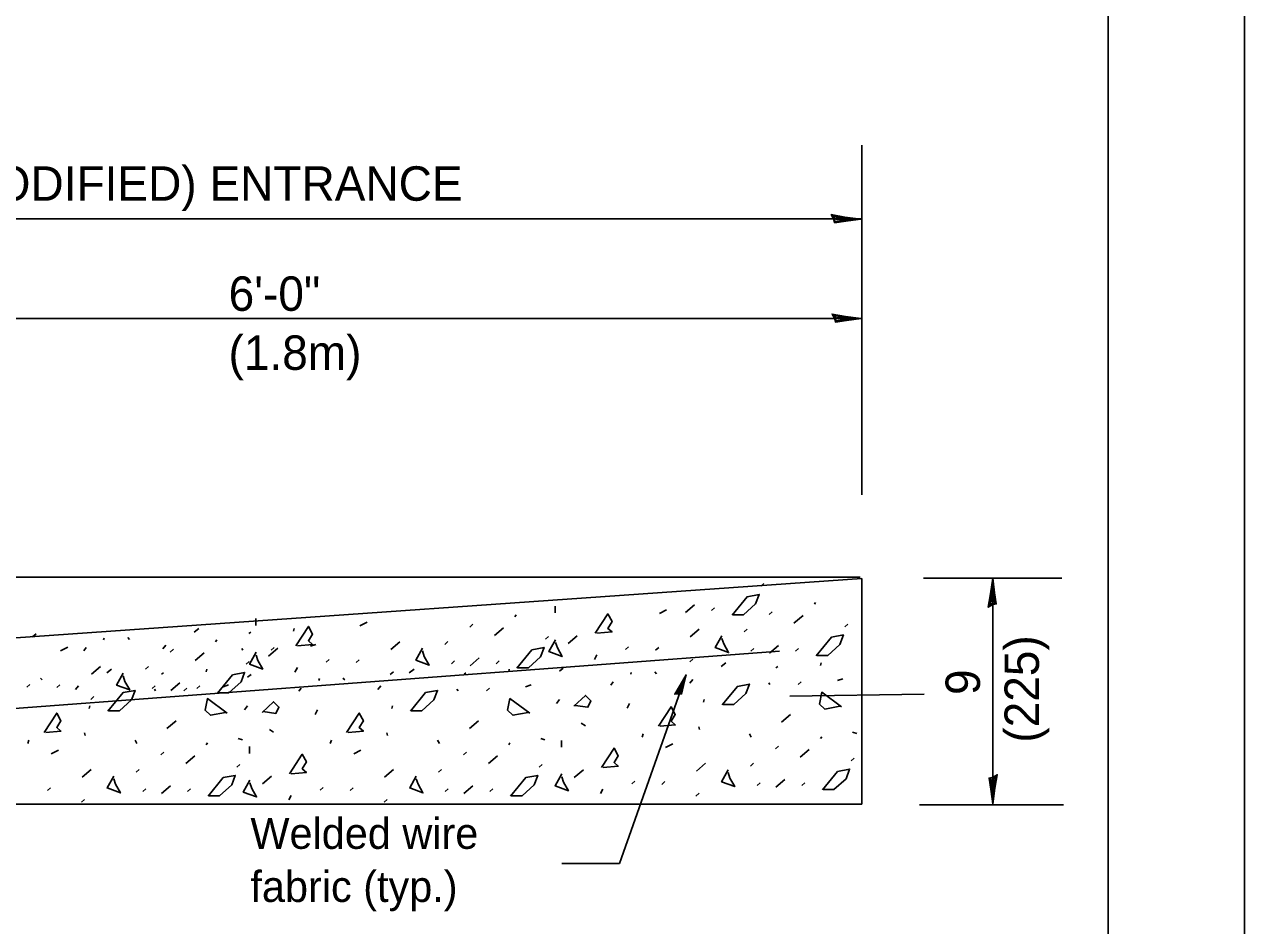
# Model space of a CAD drawing. Extents: x 112682 to 126021, y 61994 to 72129.
# Drawn here: x 114159 to 114382.3, y 69563.8 to 69728.8 of the extents above; entities that cross this region are included whole.
import ezdxf

# ---------------------------------------------------------------- set-up
doc = ezdxf.new("R2010")
doc.units = 0
for name, color, linetype in [('Default', 7, 'Continuous'), ('Sheets_50 Reference Boundary', 7, 'Continuous'), ('Sheets_General Details', 7, 'Continuous'), ('Sheets_Printer Plotting Border', 7, 'Continuous')]:
    doc.layers.add(name, color=color, linetype=linetype)

msp = doc.modelspace()

# ---------------------------------------------------------------- linework, layer by layer
at = {"layer": 'Default'}
for points in [[(114307.06, 69693.19), (114307.23, 69692.45), (114309.32, 69692.76), (114312.02, 69693.11), (114309.14, 69693.51), (114306.62, 69693.95), (114307.06, 69693.19), (114307.28, 69692.7), (114310.21, 69693.12), (114307.01, 69693.68), (114307.48, 69693.05), (114308.82, 69693.14), (114307.53, 69693.33)], [(114307.23, 69674.99), (114307.39, 69674.26), (114309.45, 69674.58), (114312.11, 69674.92), (114309.27, 69675.31), (114306.79, 69675.75), (114307.23, 69674.99), (114307.45, 69674.51), (114310.32, 69674.93), (114307.18, 69675.48), (114307.64, 69674.86), (114308.96, 69674.94), (114307.69, 69675.13)], [(114336.11, 69622.51), (114336.84, 69622.67), (114336.53, 69624.73), (114336.18, 69627.39), (114335.8, 69624.55), (114335.36, 69622.07), (114336.11, 69622.51), (114336.59, 69622.73), (114336.18, 69625.6), (114335.63, 69622.46), (114336.25, 69622.92), (114336.16, 69624.24), (114335.97, 69622.97)], [(114278.66, 69606.24), (114279.22, 69606.16), (114279.56, 69607.71), (114280.05, 69609.69), (114278.99, 69607.79), (114278, 69606.14), (114278.66, 69606.24), (114279.06, 69606.27), (114279.55, 69608.43), (114278.3, 69606.34), (114278.87, 69606.5), (114279.17, 69607.46), (114278.68, 69606.61)], [(114336.26, 69590.97), (114335.53, 69590.8), (114335.84, 69588.74), (114336.18, 69586.09), (114336.57, 69588.92), (114337.01, 69591.4), (114336.26, 69590.97), (114335.77, 69590.75), (114336.19, 69587.87), (114336.74, 69591.02), (114336.12, 69590.55), (114336.2, 69589.23), (114336.4, 69590.5)]]:
    msp.add_lwpolyline(points, dxfattribs=at)
at = {"layer": 'Sheets_50 Reference Boundary'}
msp.add_lwpolyline([(112782.29, 70135.57), (114357.29, 70135.57), (114357.29, 69135.57), (112782.29, 69135.57)], close=True, dxfattribs=at)
at = {"layer": 'Sheets_General Details'}
for p, q in [((114382.29, 69060.57), (114382.29, 70160.57)), ((114312.26, 69642.67), (114312.26, 69706.66)), ((113965.9, 69693.2), (114312.26, 69693.2)), ((114045.03, 69674.92), (114312.26, 69674.92)), ((114311.92, 69627.55), (114099.73, 69627.55)), ((114097.62, 69612.28), (114312.23, 69627.35)), ((114293.72, 69625.92), (114294.28, 69626.41)), ((114312.23, 69627.35), (114312.23, 69586)), ((114348.82, 69627.39), (114323.51, 69627.39)), ((114336.18, 69627.39), (114336.18, 69585.9)), ((114256.09, 69621.03), (114256.09, 69622.27)), ((114275.17, 69620.94), (114276.5, 69621.6)), ((114279.93, 69621.08), (114281.58, 69622.49)), ((114284.69, 69621.44), (114285.24, 69621.94)), ((114295.26, 69620.72), (114295.81, 69621.22)), ((114303.54, 69622.6), (114303.76, 69622.93)), ((114201.29, 69618.74), (114201.29, 69619.98)), ((114220.37, 69618.66), (114221.7, 69619.32)), ((114240.46, 69618.44), (114241.01, 69618.94)), ((114248.74, 69620.32), (114248.96, 69620.65)), ((114299.81, 69619.16), (114301.47, 69620.56)), ((114309.14, 69618.49), (114309.69, 69618.99)), ((114160.43, 69616.67), (114161.09, 69617.17)), ((114173.45, 69616.09), (114173.56, 69616.43)), ((114178.19, 69616.18), (114177.86, 69616.51)), ((114190, 69617.5), (114190.88, 69618.17)), ((114200.04, 69617.26), (114200.37, 69617.5)), ((114208.21, 69617.67), (114208.32, 69618.17)), ((114245.01, 69616.87), (114246.67, 69618.28)), ((114254.34, 69616.2), (114254.89, 69616.7)), ((114258.46, 69615.43), (114260.12, 69616.84)), ((114280.81, 69616.64), (114282.47, 69618.05)), ((114290.7, 69617.56), (114291.25, 69618.05)), ((114165.58, 69614.09), (114166.9, 69614.75)), ((114169.81, 69614.11), (114170.25, 69614.68)), ((114184.26, 69614.43), (114184.81, 69615.1)), ((114185.66, 69613.87), (114186.22, 69614.37)), ((114193.94, 69615.75), (114194.16, 69616.08)), ((114198.94, 69614.19), (114198.72, 69614.52)), ((114203.66, 69613.14), (114205.32, 69614.55)), ((114204.12, 69614.19), (114204.68, 69614.68)), ((114211.3, 69614.93), (114212.29, 69615.26)), ((114226.01, 69614.36), (114227.67, 69615.76)), ((114235.9, 69615.27), (114236.45, 69615.77)), ((114269, 69614.3), (114269.55, 69614.79)), ((114274.49, 69614.2), (114275.05, 69614.7)), ((114291.91, 69614.02), (114292.46, 69614.51)), ((114295.34, 69613.66), (114297, 69615.07)), ((114300.1, 69614.02), (114300.66, 69614.51)), ((114101.79, 69599.39), (114297.15, 69614.05)), ((114190.21, 69612.3), (114191.87, 69613.71)), ((114199.54, 69611.63), (114200.09, 69612.13)), ((114214.2, 69612.01), (114214.75, 69612.51)), ((114219.69, 69611.92), (114220.25, 69612.42)), ((114237.11, 69611.73), (114237.66, 69612.23)), ((114240.54, 69611.37), (114242.2, 69612.78)), ((114245.3, 69611.73), (114245.86, 69612.23)), ((114263.27, 69612.5), (114263.71, 69613.33)), ((114280.73, 69612.06), (114281.29, 69612.56)), ((114286.47, 69611.22), (114287.35, 69611.88)), ((114304.68, 69611.39), (114304.79, 69611.88)), ((114171.21, 69609.79), (114172.87, 69611.19)), ((114174.02, 69610.08), (114174.9, 69610.74)), ((114181.1, 69610.7), (114181.65, 69611.2)), ((114184.06, 69609.83), (114184.39, 69610.08)), ((114192.23, 69610.24), (114192.34, 69610.74)), ((114199.81, 69609.25), (114200.48, 69609.75)), ((114208.47, 69610.21), (114208.91, 69611.04)), ((114225.93, 69609.77), (114226.49, 69610.27)), ((114229.39, 69610.08), (114230.27, 69610.74)), ((114239.43, 69609.83), (114239.76, 69610.08)), ((114247.6, 69610.24), (114247.71, 69610.74)), ((114256.9, 69610.39), (114257.56, 69610.89)), ((114267.86, 69575.17), (114280.05, 69609.69)), ((114269.92, 69609.81), (114270.03, 69610.14)), ((114274.66, 69609.89), (114274.33, 69610.23)), ((114296.51, 69610.97), (114296.84, 69611.22)), ((114159.4, 69607.44), (114159.95, 69607.94)), ((114162.21, 69608.75), (114161.88, 69609.09)), ((114164.9, 69607.35), (114165.45, 69607.85)), ((114168.28, 69607.01), (114168.83, 69607.67)), ((114182.31, 69607.16), (114182.86, 69607.66)), ((114185.74, 69606.8), (114187.4, 69608.21)), ((114190.51, 69607.16), (114191.06, 69607.66)), ((114195.32, 69607.51), (114196.31, 69607.84)), ((114212.83, 69608.67), (114212.95, 69609)), ((114217.58, 69608.75), (114217.25, 69609.09)), ((114223.65, 69607.01), (114224.2, 69607.67)), ((114250.69, 69607.51), (114251.68, 69607.84)), ((114266.28, 69607.82), (114266.72, 69608.4)), ((114280.73, 69608.15), (114281.28, 69608.82)), ((114295.41, 69607.91), (114295.19, 69608.24)), ((114300.59, 69607.91), (114301.15, 69608.4)), ((114307.77, 69608.65), (114308.76, 69608.98)), ((114171.13, 69605.2), (114171.69, 69605.7)), ((114182.96, 69606.76), (114182.74, 69607.09)), ((114188.14, 69606.76), (114188.7, 69607.26)), ((114209.19, 69606.68), (114209.63, 69607.26)), ((114238.33, 69606.76), (114238.11, 69607.09)), ((114243.51, 69606.76), (114244.07, 69607.26)), ((114256.34, 69604.42), (114256.9, 69605.17)), ((114283.27, 69604.67), (114283.38, 69605.17)), ((114323.63, 69606.14), (114299.06, 69605.77)), ((114170.82, 69603.53), (114170.93, 69604.03)), ((114199.26, 69603.28), (114199.81, 69604.03)), ((114212.17, 69602.45), (114212.62, 69603.28)), ((114226.19, 69603.53), (114226.3, 69604.03)), ((114269.25, 69603.59), (114269.7, 69604.42)), ((114185.05, 69599.88), (114186.71, 69601.29)), ((114240.42, 69599.88), (114242.08, 69601.29)), ((114261.65, 69600.36), (114260.87, 69600.86)), ((114297.51, 69601.02), (114299.16, 69602.43)), ((114169.94, 69599.05), (114170.05, 69598.56)), ((114204.56, 69599.22), (114203.79, 69599.71)), ((114225.31, 69599.05), (114225.42, 69598.56)), ((114272.01, 69598.29), (114272.23, 69598.87)), ((114282.39, 69600.19), (114282.5, 69599.7)), ((114291.99, 69598.29), (114291.66, 69598.87)), ((114311.3, 69598.95), (114310.53, 69599.2)), ((114159.56, 69597.15), (114159.78, 69597.73)), ((114179.54, 69597.15), (114179.2, 69597.73)), ((114192.23, 69596.9), (114192.45, 69597.23)), ((114198.85, 69597.81), (114198.08, 69598.06)), ((114200.15, 69595.32), (114200.15, 69596.56)), ((114214.93, 69597.15), (114215.15, 69597.73)), ((114234.91, 69597.15), (114234.57, 69597.73)), ((114247.6, 69596.9), (114247.82, 69597.23)), ((114254.22, 69597.81), (114253.45, 69598.06)), ((114257.23, 69596.46), (114257.23, 69597.7)), ((114276.32, 69596.38), (114277.64, 69597.04)), ((114296.4, 69596.16), (114296.96, 69596.66)), ((114304.68, 69598.04), (114304.9, 69598.37)), ((114163.86, 69595.24), (114165.19, 69595.9)), ((114183.95, 69595.02), (114184.5, 69595.52)), ((114188.5, 69593.45), (114190.16, 69594.86)), ((114219.23, 69595.24), (114220.56, 69595.9)), ((114239.32, 69595.02), (114239.87, 69595.52)), ((114243.87, 69593.45), (114245.53, 69594.86)), ((114300.95, 69594.59), (114302.61, 69596)), ((114310.28, 69593.93), (114310.83, 69594.42)), ((114169.5, 69590.94), (114171.16, 69592.35)), ((114179.39, 69591.85), (114179.94, 69592.35)), ((114197.83, 69592.79), (114198.38, 69593.28)), ((114224.87, 69590.94), (114226.53, 69592.35)), ((114234.76, 69591.85), (114235.31, 69592.35)), ((114253.2, 69592.79), (114253.75, 69593.28)), ((114259.6, 69590.87), (114261.26, 69592.28)), ((114281.95, 69592.08), (114283.61, 69593.49)), ((114291.84, 69593), (114292.39, 69593.49)), ((114202.52, 69589.73), (114204.18, 69591.14)), ((114270.14, 69589.73), (114270.69, 69590.23)), ((114275.64, 69589.64), (114276.19, 69590.14)), ((114293.05, 69589.46), (114293.6, 69589.95)), ((114296.48, 69589.1), (114298.14, 69590.51)), ((114301.25, 69589.46), (114301.8, 69589.95)), ((114163.18, 69588.5), (114163.74, 69589)), ((114180.6, 69588.31), (114181.15, 69588.81)), ((114184.03, 69587.95), (114185.69, 69589.36)), ((114188.79, 69588.31), (114189.35, 69588.81)), ((114207.33, 69586.8), (114207.77, 69587.62)), ((114213.06, 69588.59), (114213.61, 69589.09)), ((114218.55, 69588.5), (114219.11, 69589)), ((114235.97, 69588.31), (114236.52, 69588.81)), ((114239.4, 69587.95), (114241.06, 69589.36)), ((114244.16, 69588.31), (114244.72, 69588.81)), ((114264.41, 69587.94), (114264.85, 69588.77)), ((114281.87, 69587.5), (114282.43, 69588)), ((113966.3, 69586), (114312.23, 69586)), ((114169.42, 69586.36), (114169.98, 69586.85)), ((114224.79, 69586.36), (114225.35, 69586.85)), ((114349.13, 69585.9), (114322.78, 69585.9)), ((114257.34, 69575.17), (114267.86, 69575.17))]:
    msp.add_line(p, q, dxfattribs=at)
msp.add_lwpolyline([(112782.29, 70135.57), (114357.29, 70135.57), (114357.29, 69085.57), (112782.29, 69085.57)], close=True, dxfattribs=at)
for points in [[(114288.48, 69620.6), (114291.24, 69624), (114293.45, 69624.41), (114292.79, 69622.67), (114290.58, 69620.68), (114288.59, 69620.68)], [(114263.42, 69617.29), (114265.74, 69620.85), (114266.51, 69619.45), (114265.74, 69618.2), (114266.51, 69617.54), (114263.75, 69617.29)], [(114208.62, 69615.01), (114210.94, 69618.57), (114211.71, 69617.16), (114210.94, 69615.92), (114211.71, 69615.25), (114208.95, 69615.01)], [(114286.62, 69616.85), (114285.41, 69614.69), (114287.84, 69613.78), (114286.95, 69615.35), (114286.62, 69616.35)], [(114303.89, 69613.17), (114306.66, 69616.57), (114308.86, 69616.99), (114308.2, 69615.25), (114305.99, 69613.26), (114304.01, 69613.26)], [(114231.83, 69614.56), (114230.61, 69612.4), (114233.04, 69611.49), (114232.15, 69613.07), (114231.83, 69614.06)], [(114249.1, 69610.89), (114251.86, 69614.29), (114254.06, 69614.7), (114253.4, 69612.96), (114251.19, 69610.97), (114249.21, 69610.97)], [(114256.17, 69616.1), (114254.96, 69613.94), (114257.38, 69613.03), (114256.5, 69614.61), (114256.17, 69615.6)], [(114201.37, 69613.82), (114200.16, 69611.66), (114202.58, 69610.75), (114201.7, 69612.32), (114201.37, 69613.32)], [(114177.03, 69609.99), (114175.81, 69607.83), (114178.24, 69606.92), (114177.36, 69608.5), (114177.03, 69609.49)], [(114194.3, 69606.32), (114197.06, 69609.72), (114199.26, 69610.13), (114198.6, 69608.39), (114196.39, 69606.4), (114194.41, 69606.4)], [(114286.69, 69604.17), (114289.45, 69607.57), (114291.66, 69607.99), (114290.99, 69606.25), (114288.79, 69604.26), (114286.8, 69604.26)], [(114174.24, 69603.03), (114177, 69606.43), (114179.2, 69606.85), (114178.54, 69605.1), (114176.34, 69603.12), (114174.35, 69603.12)], [(114196.09, 69602.7), (114192.45, 69605.35), (114192.01, 69603.2), (114193, 69602.29), (114195.76, 69602.79)], [(114229.61, 69603.03), (114232.37, 69606.43), (114234.57, 69606.85), (114233.91, 69605.1), (114231.71, 69603.12), (114229.72, 69603.12)], [(114251.46, 69602.7), (114247.82, 69605.35), (114247.38, 69603.2), (114248.37, 69602.29), (114251.13, 69602.79)], [(114259.54, 69603.93), (114261.65, 69605.91), (114262.64, 69604.92), (114262.08, 69603.76), (114259.77, 69604.09)], [(114308.54, 69603.84), (114304.9, 69606.49), (114304.46, 69604.34), (114305.45, 69603.43), (114308.21, 69603.93)], [(114202.46, 69602.79), (114204.56, 69604.77), (114205.55, 69603.78), (114205, 69602.62), (114202.68, 69602.95)], [(114274.99, 69600.28), (114277.31, 69603.84), (114278.08, 69602.43), (114277.31, 69601.19), (114278.08, 69600.53), (114275.33, 69600.28)], [(114162.54, 69599.13), (114164.86, 69602.7), (114165.63, 69601.29), (114164.86, 69600.05), (114165.63, 69599.38), (114162.87, 69599.13)], [(114217.91, 69599.13), (114220.23, 69602.7), (114221, 69601.29), (114220.23, 69600.05), (114221, 69599.38), (114218.24, 69599.13)], [(114264.56, 69592.73), (114266.88, 69596.29), (114267.65, 69594.89), (114266.88, 69593.64), (114267.65, 69592.98), (114264.9, 69592.73)], [(114207.48, 69591.59), (114209.8, 69595.15), (114210.57, 69593.74), (114209.8, 69592.5), (114210.57, 69591.84), (114207.81, 69591.59)], [(114287.77, 69592.28), (114286.55, 69590.13), (114288.98, 69589.22), (114288.1, 69590.79), (114287.77, 69591.79)], [(114305.04, 69588.61), (114307.8, 69592.01), (114310, 69592.43), (114309.34, 69590.68), (114307.13, 69588.7), (114305.15, 69588.7)], [(114175.31, 69591.14), (114174.1, 69588.99), (114176.53, 69588.07), (114175.64, 69589.65), (114175.31, 69590.65)], [(114192.58, 69587.47), (114195.35, 69590.87), (114197.55, 69591.28), (114196.89, 69589.54), (114194.68, 69587.55), (114192.7, 69587.55)], [(114200.23, 69590.4), (114199.02, 69588.24), (114201.44, 69587.33), (114200.56, 69588.91), (114200.23, 69589.9)], [(114230.68, 69591.14), (114229.47, 69588.99), (114231.9, 69588.07), (114231.01, 69589.65), (114230.68, 69590.65)], [(114247.95, 69587.47), (114250.72, 69590.87), (114252.92, 69591.28), (114252.26, 69589.54), (114250.05, 69587.55), (114248.07, 69587.55)], [(114257.31, 69591.54), (114256.1, 69589.38), (114258.53, 69588.47), (114257.64, 69590.05), (114257.31, 69591.04)]]:
    msp.add_lwpolyline(points, dxfattribs=at)
at = {"layer": 'Sheets_Printer Plotting Border'}
msp.add_lwpolyline([(112682.29, 69060.57), (114382.29, 69060.57), (114382.29, 70160.57), (112682.29, 70160.57)], close=True, dxfattribs=at)

# ---------------------------------------------------------------- texts
at = {"layer": 'Sheets_General Details'}
for s, height, p in [('PAY LIMITS OF TYPE A GUTTER, (MODIFIED) ENTRANCE', 6.3, (114009.34, 69696.49)), ('6\'-0"', 6.3, (114196.33, 69676.33)), ('(1.8m)', 6.3, (114196.31, 69665.53)), ('Welded wire', 5.67, (114200.32, 69577.83)), ('fabric (typ.)', 5.67, (114200.32, 69568.11))]:
    msp.add_text(s, height=height, dxfattribs=at).set_placement(p)
for s, p in [('(225)', (114344.65, 69597.27)), ('9', (114333.85, 69606))]:
    msp.add_text(s, height=6.3, rotation=90, dxfattribs=at).set_placement(p)

doc.saveas('drawing.dxf')
